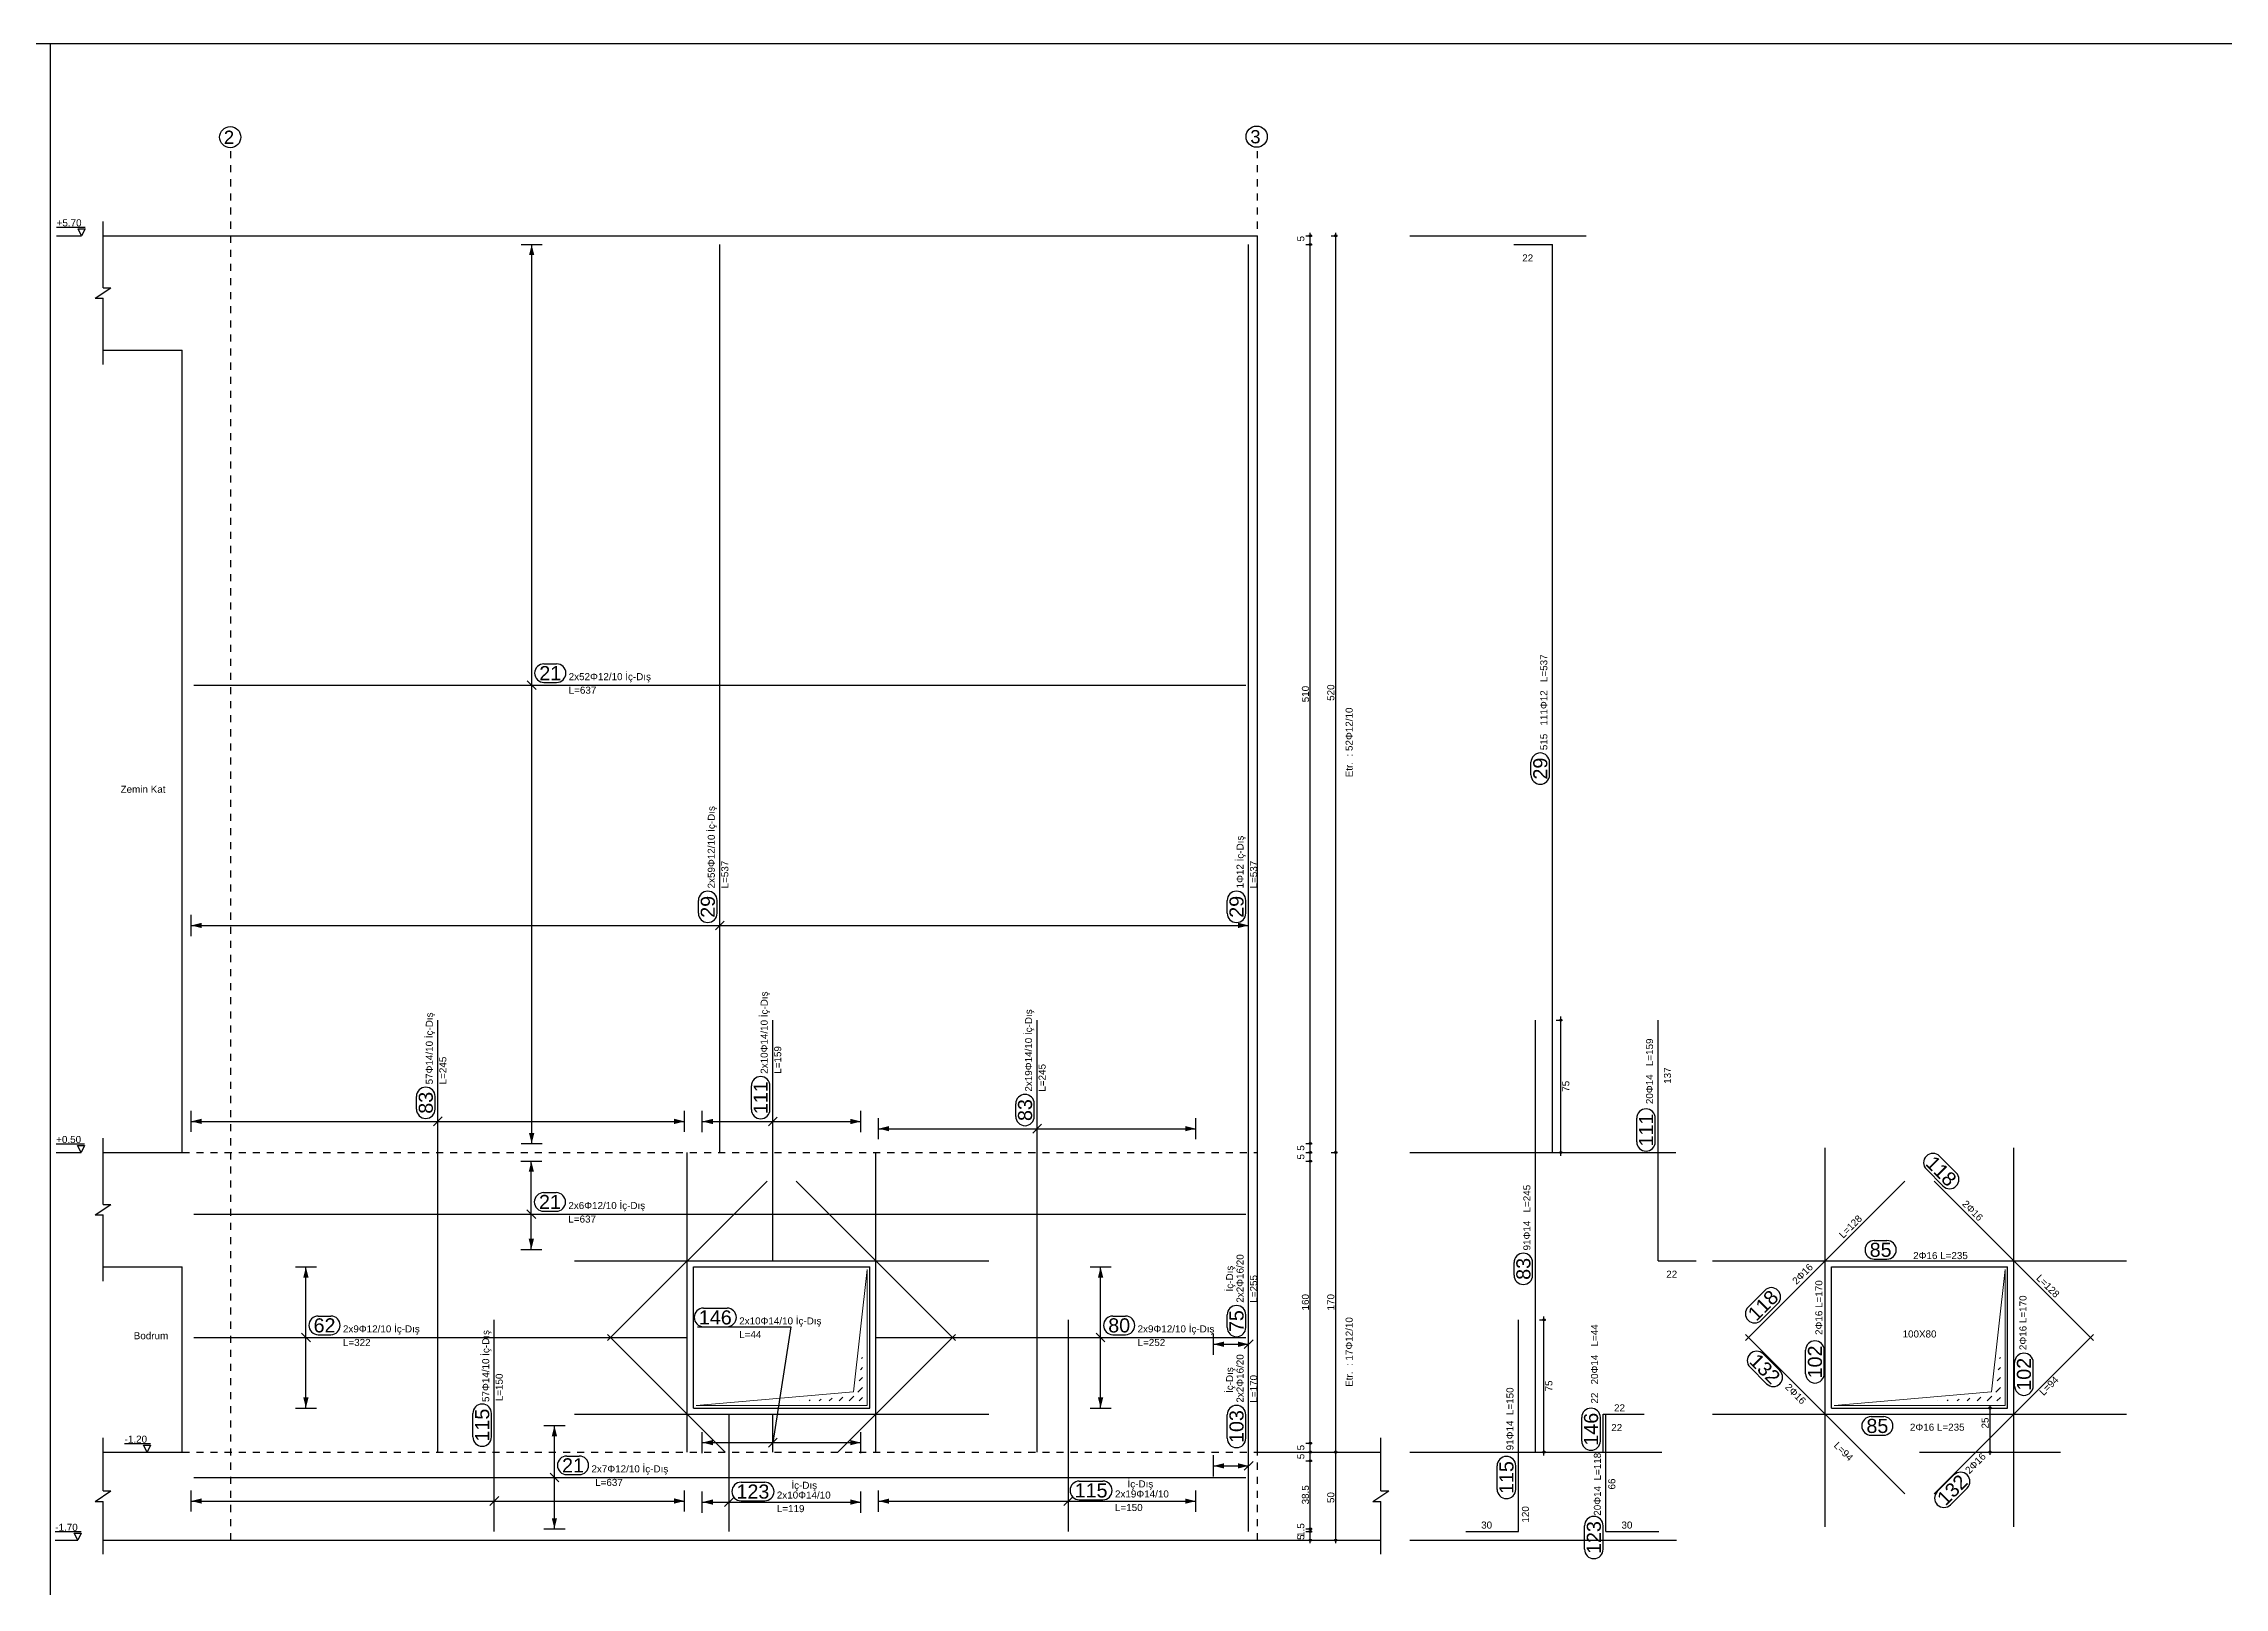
# Model space of a CAD drawing. Header units: metres. Extents: x 419734 to 420376, y 4564732 to 4565123.
# Drawn here: x 420287.98 to 420318.91, y 4564884.05 to 4564905.94 of the extents above; entities that cross this region are included whole.
import ezdxf

# ---------------------------------------------------------------- set-up
doc = ezdxf.new("R2010")
doc.units = ezdxf.units.M
doc.linetypes.add('NASCOSTA', pattern=[0.375, 0.25, -0.125])
doc.linetypes.add('TRATTO-PUNTO', pattern=[1, 0.5, -0.25, 0, -0.25])
for name, color, linetype in [('Standart', 7, 'Continuous'), ('SW_ASSI', 7, 'TRATTO-PUNTO'), ('SW_DIM', 33, 'Continuous'), ('SW_SEZIONI-ARMATURA', 3, 'Continuous'), ('SW_SEZIONI_CARPENTERIA', 4, 'Continuous'), ('SW_TRATT', 7, 'NASCOSTA'), ('SW_TXT_TESTI', 1, 'Continuous')]:
    doc.layers.add(name, color=color, linetype=linetype)
doc.styles.add('arial_1_18', font='arial.ttf', dxfattribs={"height": 0.2})

msp = doc.modelspace()

# ---------------------------------------------------------------- hatches: boundary and pattern name
at = {"layer": 'SW_DIM'}
for points in [[(420294.93567, 4564902.9392), (420294.86067, 4564902.9392), (420294.89817, 4564903.0892)], [(420290.21794, 4564893.39545), (420290.06794, 4564893.43295), (420290.21794, 4564893.47045)], [(420305.06794, 4564893.43295), (420304.91794, 4564893.39545), (420304.91794, 4564893.47045)], [(420290.21794, 4564890.61646), (420290.06794, 4564890.65396), (420290.21794, 4564890.69146)], [(420297.06794, 4564890.65396), (420296.91794, 4564890.61646), (420296.91794, 4564890.69146)], [(420297.46794, 4564890.61485), (420297.31794, 4564890.65235), (420297.46794, 4564890.68985)], [(420299.56794, 4564890.65235), (420299.41794, 4564890.61485), (420299.41794, 4564890.68985)], [(420294.89817, 4564890.3392), (420294.86067, 4564890.4892), (420294.93567, 4564890.4892)], [(420299.96794, 4564890.51319), (420299.81794, 4564890.55069), (420299.96794, 4564890.58819)], [(420304.31794, 4564890.55069), (420304.16794, 4564890.51319), (420304.16794, 4564890.58819)], [(420294.93079, 4564889.9392), (420294.85579, 4564889.9392), (420294.89329, 4564890.0892)], [(420294.89329, 4564888.8392), (420294.85579, 4564888.9892), (420294.93079, 4564888.9892)], [(420291.73376, 4564888.4392), (420291.65876, 4564888.4392), (420291.69626, 4564888.5892)], [(420303.00532, 4564888.4392), (420302.93032, 4564888.4392), (420302.96782, 4564888.5892)], [(420304.71794, 4564887.45626), (420304.56794, 4564887.49376), (420304.71794, 4564887.53126)], [(420305.06794, 4564887.49376), (420304.91794, 4564887.45626), (420304.91794, 4564887.53126)], [(420291.69626, 4564886.5892), (420291.65876, 4564886.7392), (420291.73376, 4564886.7392)], [(420302.96782, 4564886.5892), (420302.93032, 4564886.7392), (420303.00532, 4564886.7392)], [(420295.25842, 4564886.1892), (420295.18342, 4564886.1892), (420295.22092, 4564886.3392)], [(420297.46794, 4564886.06108), (420297.31794, 4564886.09858), (420297.46794, 4564886.13608)], [(420299.56794, 4564886.09858), (420299.41794, 4564886.06108), (420299.41794, 4564886.13608)], [(420304.71794, 4564885.73109), (420304.56794, 4564885.76859), (420304.71794, 4564885.80609)], [(420305.06794, 4564885.76859), (420304.91794, 4564885.73109), (420304.91794, 4564885.80609)], [(420290.21794, 4564885.23256), (420290.06794, 4564885.27006), (420290.21794, 4564885.30756)], [(420295.22092, 4564884.8767), (420295.18342, 4564885.0267), (420295.25842, 4564885.0267)], [(420297.06794, 4564885.27006), (420296.91794, 4564885.23256), (420296.91794, 4564885.30756)], [(420297.46794, 4564885.21733), (420297.31794, 4564885.25483), (420297.46794, 4564885.29233)], [(420299.56794, 4564885.25483), (420299.41794, 4564885.21733), (420299.41794, 4564885.29233)], [(420299.96794, 4564885.23056), (420299.81794, 4564885.26806), (420299.96794, 4564885.30556)], [(420304.31794, 4564885.26806), (420304.16794, 4564885.23056), (420304.16794, 4564885.30556)]]:
    msp.add_hatch(color=256, dxfattribs=at).paths.add_polyline_path(points)

# ---------------------------------------------------------------- linework, layer by layer
for centre in [(420290.62241, 4564904.6117), (420305.18143, 4564904.61924)]:
    msp.add_circle(centre, 0.15)
at = {"layer": 'Standart', "color": 2}
for p, q in [((419946.10266, 4564905.93855), (420327.35266, 4564905.93855)), ((420288.06739, 4564905.93855), (420288.06739, 4564863.89188))]:
    msp.add_line(p, q, dxfattribs=at)
at = {"layer": 'Standart', "color": 2, "linetype": 'Continuous', "lineweight": 5}
for points in [[(420294.83567, 4564896.9017), (420294.96067, 4564896.7767)], [(420297.50544, 4564893.37045), (420297.63044, 4564893.49545)], [(420293.50544, 4564890.59146), (420293.63044, 4564890.71646)], [(420298.25544, 4564890.58985), (420298.38044, 4564890.71485)], [(420302.00544, 4564890.48819), (420302.13044, 4564890.61319)], [(420294.83079, 4564889.4017), (420294.95579, 4564889.2767)], [(420299.46294, 4564886.8192), (420299.65544, 4564888.5517)], [(420299.65544, 4564886.6267), (420299.65544, 4564888.5517)], [(420315.60414, 4564886.8192), (420315.79664, 4564888.5517)], [(420315.79664, 4564886.6267), (420315.79664, 4564888.5517)], [(420291.63376, 4564887.6517), (420291.75876, 4564887.5267)], [(420302.90532, 4564887.6517), (420303.03032, 4564887.5267)], [(420305.00544, 4564887.43126), (420305.13044, 4564887.55626)], [(420299.57833, 4564887.29165), (420299.59294, 4564887.30627)], [(420315.71952, 4564887.29165), (420315.73413, 4564887.30627)], [(420299.52526, 4564886.8142), (420299.59294, 4564886.88187)], [(420299.54295, 4564886.97335), (420299.59294, 4564887.02334)], [(420299.56063, 4564887.1325), (420299.59294, 4564887.16481)], [(420315.66646, 4564886.8142), (420315.73413, 4564886.88187)], [(420315.68416, 4564886.97335), (420315.73413, 4564887.02334)], [(420315.70184, 4564887.1325), (420315.73413, 4564887.16481)], [(420297.23044, 4564886.6267), (420299.46294, 4564886.8192)], [(420297.23044, 4564886.6267), (420299.65544, 4564886.6267)], [(420298.69294, 4564886.6892), (420298.69389, 4564886.69015)], [(420298.8344, 4564886.6892), (420298.84871, 4564886.70351)], [(420298.97587, 4564886.6892), (420299.00353, 4564886.71686)], [(420299.11734, 4564886.6892), (420299.15835, 4564886.73021)], [(420299.25881, 4564886.6892), (420299.31315, 4564886.74355)], [(420299.40028, 4564886.6892), (420299.46797, 4564886.7569)], [(420299.54172, 4564886.6892), (420299.59294, 4564886.7404)], [(420313.37164, 4564886.6267), (420315.60414, 4564886.8192)], [(420313.37164, 4564886.6267), (420315.79664, 4564886.6267)], [(420314.83413, 4564886.6892), (420314.8351, 4564886.69015)], [(420314.9756, 4564886.6892), (420314.9899, 4564886.70351)], [(420315.11706, 4564886.6892), (420315.14472, 4564886.71686)], [(420315.25853, 4564886.6892), (420315.29954, 4564886.73021)], [(420315.4, 4564886.6892), (420315.45436, 4564886.74355)], [(420315.54147, 4564886.6892), (420315.60916, 4564886.7569)], [(420315.68294, 4564886.6892), (420315.73413, 4564886.7404)], [(420298.25544, 4564886.03608), (420298.38044, 4564886.16108)], [(420295.15842, 4564885.6667), (420295.28342, 4564885.5417)], [(420305.00544, 4564885.70609), (420305.13044, 4564885.83109)], [(420294.30544, 4564885.20756), (420294.43044, 4564885.33256)], [(420297.63555, 4564885.19233), (420297.76055, 4564885.31733)], [(420302.44876, 4564885.20556), (420302.57376, 4564885.33056)]]:
    msp.add_lwpolyline(points, dxfattribs=at)
at = {"layer": 'SW_ASSI', "ltscale": 0.2}
for points in [[(420290.63044, 4564884.7142), (420290.63044, 4564904.4642)], [(420305.19294, 4564884.7142), (420305.19294, 4564904.4642)]]:
    msp.add_lwpolyline(points, dxfattribs=at)
at = {"layer": 'SW_DIM'}
for points in [[(420288.56377, 4564903.33087), (420288.16026, 4564903.33087)], [(420288.51377, 4564903.2142), (420288.46377, 4564903.3142)], [(420288.46377, 4564903.3142), (420288.56377, 4564903.3142)], [(420288.56377, 4564903.3142), (420288.51377, 4564903.2142)], [(420288.81793, 4564902.4767), (420288.81793, 4564903.41421)], [(420288.16026, 4564903.2142), (420288.51377, 4564903.2142)], [(420294.74817, 4564903.0892), (420295.04817, 4564903.0892)], [(420294.89817, 4564890.3392), (420294.89817, 4564903.0892)], [(420288.70543, 4564902.3267), (420288.93043, 4564902.4767)], [(420288.81793, 4564902.4767), (420288.93043, 4564902.4767)], [(420288.70543, 4564902.3267), (420288.81793, 4564902.3267)], [(420288.81793, 4564901.3892), (420288.81793, 4564902.3267)], [(420290.06794, 4564893.28295), (420290.06794, 4564893.58295)], [(420290.06794, 4564893.43295), (420305.06794, 4564893.43295)], [(420305.06794, 4564893.28295), (420305.06794, 4564893.58295)], [(420309.49654, 4564890.1642), (420309.49654, 4564892.1392)], [(420309.43154, 4564892.0892), (420309.52154, 4564892.0892)], [(420290.06794, 4564890.50396), (420290.06794, 4564890.80396)], [(420290.06794, 4564890.65396), (420297.06794, 4564890.65396)], [(420297.06794, 4564890.50396), (420297.06794, 4564890.80396)], [(420297.31794, 4564890.50235), (420297.31794, 4564890.80235)], [(420297.31794, 4564890.65235), (420299.56794, 4564890.65235)], [(420299.56794, 4564890.50235), (420299.56794, 4564890.80235)], [(420299.81794, 4564890.40069), (420299.81794, 4564890.70069)], [(420304.31794, 4564890.40069), (420304.31794, 4564890.70069)], [(420288.55709, 4564890.33087), (420288.15358, 4564890.33087)], [(420288.50709, 4564890.2142), (420288.45709, 4564890.3142)], [(420288.45709, 4564890.3142), (420288.55709, 4564890.3142)], [(420288.55709, 4564890.3142), (420288.50709, 4564890.2142)], [(420288.81793, 4564889.4767), (420288.81793, 4564890.41421)], [(420294.74817, 4564890.3392), (420295.04817, 4564890.3392)], [(420299.81794, 4564890.55069), (420304.31794, 4564890.55069)], [(420288.15358, 4564890.2142), (420288.50709, 4564890.2142)], [(420294.74329, 4564890.0892), (420295.04329, 4564890.0892)], [(420294.89329, 4564888.8392), (420294.89329, 4564890.0892)], [(420309.43154, 4564890.2142), (420309.52154, 4564890.2142)], [(420288.70543, 4564889.3267), (420288.93043, 4564889.4767)], [(420288.81793, 4564889.4767), (420288.93043, 4564889.4767)], [(420288.70543, 4564889.3267), (420288.81793, 4564889.3267)], [(420288.81793, 4564888.3892), (420288.81793, 4564889.3267)], [(420294.74329, 4564888.8392), (420295.04329, 4564888.8392)], [(420291.54626, 4564888.5892), (420291.84626, 4564888.5892)], [(420291.69626, 4564886.5892), (420291.69626, 4564888.5892)], [(420302.81782, 4564888.5892), (420303.11782, 4564888.5892)], [(420302.96782, 4564886.5892), (420302.96782, 4564888.5892)], [(420309.19154, 4564887.8392), (420309.28154, 4564887.8392)], [(420309.25654, 4564885.9142), (420309.25654, 4564887.8892)], [(420304.56794, 4564887.34376), (420304.56794, 4564887.64376)], [(420305.06794, 4564887.34376), (420305.06794, 4564887.64376)], [(420304.56794, 4564887.49376), (420305.06794, 4564887.49376)], [(420291.54626, 4564886.5892), (420291.84626, 4564886.5892)], [(420302.81782, 4564886.5892), (420303.11782, 4564886.5892)], [(420315.55914, 4564886.5892), (420315.64914, 4564886.5892)], [(420295.07092, 4564886.3392), (420295.37092, 4564886.3392)], [(420295.22092, 4564884.8767), (420295.22092, 4564886.3392)], [(420288.81793, 4564885.4142), (420288.81793, 4564886.1642)], [(420289.49293, 4564886.08087), (420289.12453, 4564886.08087)], [(420289.12453, 4564885.9642), (420289.44293, 4564885.9642)], [(420289.44293, 4564885.9642), (420289.39293, 4564886.0642)], [(420289.39293, 4564886.0642), (420289.49293, 4564886.0642)], [(420289.49293, 4564886.0642), (420289.44293, 4564885.9642)], [(420297.31794, 4564885.94858), (420297.31794, 4564886.24858)], [(420297.31794, 4564886.09858), (420299.56794, 4564886.09858)], [(420299.56794, 4564885.94858), (420299.56794, 4564886.24858)], [(420306.23794, 4564885.9642), (420306.32794, 4564885.9642)], [(420306.94294, 4564885.4142), (420306.94294, 4564886.1642)], [(420309.19154, 4564885.9642), (420309.28154, 4564885.9642)], [(420315.55914, 4564885.9642), (420315.64914, 4564885.9642)], [(420304.56794, 4564885.61859), (420304.56794, 4564885.91859)], [(420304.56794, 4564885.76859), (420305.06794, 4564885.76859)], [(420305.06794, 4564885.61859), (420305.06794, 4564885.91859)], [(420288.70543, 4564885.2642), (420288.93043, 4564885.4142)], [(420288.81793, 4564885.4142), (420288.93043, 4564885.4142)], [(420290.06794, 4564885.12006), (420290.06794, 4564885.42006)], [(420297.06794, 4564885.12006), (420297.06794, 4564885.42006)], [(420297.31794, 4564885.10483), (420297.31794, 4564885.40483)], [(420299.56794, 4564885.10483), (420299.56794, 4564885.40483)], [(420299.81794, 4564885.11806), (420299.81794, 4564885.41806)], [(420304.31794, 4564885.11806), (420304.31794, 4564885.41806)], [(420306.83044, 4564885.2642), (420307.05544, 4564885.4142)], [(420306.94294, 4564885.4142), (420307.05544, 4564885.4142)], [(420288.70543, 4564885.2642), (420288.81793, 4564885.2642)], [(420288.81793, 4564884.5142), (420288.81793, 4564885.2642)], [(420290.06794, 4564885.27006), (420297.06794, 4564885.27006)], [(420297.31794, 4564885.25483), (420299.56794, 4564885.25483)], [(420299.81794, 4564885.26806), (420304.31794, 4564885.26806)], [(420306.83044, 4564885.2642), (420306.94294, 4564885.2642)], [(420306.94294, 4564884.5142), (420306.94294, 4564885.2642)], [(420288.50886, 4564884.83087), (420288.14045, 4564884.83087)], [(420288.14045, 4564884.7142), (420288.45886, 4564884.7142)], [(420288.45886, 4564884.7142), (420288.40886, 4564884.8142)], [(420288.40886, 4564884.8142), (420288.50886, 4564884.8142)], [(420288.50886, 4564884.8142), (420288.45886, 4564884.7142)], [(420295.07092, 4564884.8767), (420295.37092, 4564884.8767)], [(420306.23794, 4564884.7142), (420306.32794, 4564884.7142)]]:
    msp.add_lwpolyline(points, dxfattribs=at)
at = {"layer": 'SW_DIM', "ltscale": 0.5}
for points in [[(420305.87794, 4564903.21421), (420305.96794, 4564903.21421)], [(420305.87794, 4564903.08921), (420305.96794, 4564903.08921)], [(420305.94294, 4564884.6742), (420305.94294, 4564903.25421)], [(420306.23794, 4564903.21421), (420306.32794, 4564903.21421)], [(420306.30294, 4564884.6742), (420306.30294, 4564903.25421)], [(420305.87794, 4564890.3392), (420305.96794, 4564890.3392)], [(420305.87794, 4564890.2142), (420305.96794, 4564890.21421)], [(420305.87794, 4564890.08921), (420305.96794, 4564890.08921)], [(420306.23794, 4564890.21421), (420306.32794, 4564890.21421)], [(420315.58414, 4564885.9242), (420315.58414, 4564886.6292)], [(420305.87794, 4564886.0892), (420305.96794, 4564886.0892)], [(420305.87794, 4564885.9642), (420305.96794, 4564885.9642)], [(420305.87794, 4564885.8392), (420305.96794, 4564885.8392)], [(420305.87794, 4564884.8767), (420305.96794, 4564884.8767)], [(420305.87794, 4564884.8392), (420305.96794, 4564884.8392)], [(420305.87794, 4564884.7142), (420305.96794, 4564884.7142)]]:
    msp.add_lwpolyline(points, dxfattribs=at)
for centre in [(420305.94294, 4564903.21421), (420305.94294, 4564903.08921), (420306.30294, 4564903.21421), (420305.94294, 4564890.3392), (420305.94294, 4564890.21421), (420305.94294, 4564890.2142), (420305.94294, 4564890.08921), (420306.30294, 4564890.21421), (420306.30294, 4564890.2142), (420305.94294, 4564886.0892), (420305.94294, 4564885.9642), (420305.94294, 4564885.9642), (420305.94294, 4564885.8392), (420305.94294, 4564884.8767), (420305.94294, 4564884.8392), (420305.94294, 4564884.7142)]:
    msp.add_circle(centre, 0.015, dxfattribs=at)
at = {"layer": 'SW_DIM'}
for centre in [(420309.49654, 4564892.0892), (420309.49654, 4564890.2142), (420309.25654, 4564887.8392), (420315.58414, 4564886.5892), (420306.30294, 4564885.9642), (420306.30294, 4564885.9642), (420309.25654, 4564885.9642), (420315.58414, 4564885.9642), (420306.30294, 4564884.7142)]:
    msp.add_circle(centre, 0.015, dxfattribs=at)
at = {"layer": 'SW_SEZIONI-ARMATURA'}
for points in [[(420297.56794, 4564890.2142), (420297.56794, 4564903.0892)], [(420305.06794, 4564884.8392), (420305.06794, 4564903.0892)], [(420308.83154, 4564903.0892), (420309.37654, 4564903.0892)], [(420309.37654, 4564890.2142), (420309.37654, 4564903.0892)], [(420295.07251, 4564897.1432), (420295.25127, 4564897.1432)], [(420290.10544, 4564896.8392), (420305.03044, 4564896.8392)], [(420295.07251, 4564896.8792), (420295.25127, 4564896.8792)], [(420309.07254, 4564895.5677), (420309.07254, 4564895.74646)], [(420309.33654, 4564895.5677), (420309.33654, 4564895.74646)], [(420297.26394, 4564893.6073), (420297.26394, 4564893.78606)], [(420297.52794, 4564893.6073), (420297.52794, 4564893.78606)], [(420304.76394, 4564893.6073), (420304.76394, 4564893.78606)], [(420305.02794, 4564893.6073), (420305.02794, 4564893.78606)], [(420293.56794, 4564885.9642), (420293.56794, 4564892.0892)], [(420298.31794, 4564888.6767), (420298.31794, 4564892.0892)], [(420302.06794, 4564885.9642), (420302.06794, 4564892.0892)], [(420309.13654, 4564885.9642), (420309.13654, 4564892.0892)], [(420310.87654, 4564888.6767), (420310.87654, 4564892.0892)], [(420293.26394, 4564890.82831), (420293.26394, 4564891.00707)], [(420293.52794, 4564890.82831), (420293.52794, 4564891.00707)], [(420298.01394, 4564890.82315), (420298.01394, 4564891.15729)], [(420298.27794, 4564890.82315), (420298.27794, 4564891.15729)], [(420301.76394, 4564890.72503), (420301.76394, 4564890.9038)], [(420302.02794, 4564890.72503), (420302.02794, 4564890.9038)], [(420310.57254, 4564890.36455), (420310.57254, 4564890.6987)], [(420310.83654, 4564890.36455), (420310.83654, 4564890.6987)], [(420297.10544, 4564885.9642), (420297.10544, 4564890.21421)], [(420299.78044, 4564885.9642), (420299.78044, 4564890.21421)], [(420313.24664, 4564884.9017), (420313.24664, 4564890.2767)], [(420314.91697, 4564889.73794), (420314.68069, 4564889.97422)], [(420315.10364, 4564889.92462), (420314.86737, 4564890.16089)], [(420315.92164, 4564884.9017), (420315.92164, 4564890.2767)], [(420295.97407, 4564887.54533), (420298.23681, 4564889.80807)], [(420298.64907, 4564889.80807), (420300.91181, 4564887.54533)], [(420312.11526, 4564887.54533), (420314.37801, 4564889.80807)], [(420314.79026, 4564889.80807), (420317.05301, 4564887.54533)], [(420295.06763, 4564889.6432), (420295.2464, 4564889.6432)], [(420295.06763, 4564889.3792), (420295.2464, 4564889.3792)], [(420290.10544, 4564889.3392), (420305.03044, 4564889.3392)], [(420313.94299, 4564888.9649), (420314.12176, 4564888.9649)], [(420295.50544, 4564888.6767), (420301.38044, 4564888.6767)], [(420308.83254, 4564888.47301), (420308.83254, 4564888.65178)], [(420309.09654, 4564888.47301), (420309.09654, 4564888.65178)], [(420310.87654, 4564888.6767), (420311.41654, 4564888.6767)], [(420311.64664, 4564888.6767), (420317.52164, 4564888.6767)], [(420313.94299, 4564888.7009), (420314.12176, 4564888.7009)], [(420312.15268, 4564888.02092), (420312.38896, 4564888.2572)], [(420291.87061, 4564887.8932), (420292.04937, 4564887.8932)], [(420294.36794, 4564884.8392), (420294.36794, 4564887.8392)], [(420297.33578, 4564888.00615), (420297.66992, 4564888.00615)], [(420302.51126, 4564884.8392), (420302.51126, 4564887.8392)], [(420303.14217, 4564887.8932), (420303.32093, 4564887.8932)], [(420304.76394, 4564887.7323), (420304.76394, 4564887.91106)], [(420305.02794, 4564887.7323), (420305.02794, 4564887.91106)], [(420308.89654, 4564884.8392), (420308.89654, 4564887.8392)], [(420312.33936, 4564887.83424), (420312.57564, 4564888.07052)], [(420290.10544, 4564887.5892), (420297.10544, 4564887.5892)], [(420291.87061, 4564887.6292), (420292.04937, 4564887.6292)], [(420297.64294, 4564885.9642), (420295.97407, 4564887.63307)], [(420297.25145, 4564887.74215), (420298.57566, 4564887.74215), (420298.31794, 4564886.09858)], [(420299.24294, 4564885.9642), (420300.91181, 4564887.63307)], [(420299.78044, 4564887.5892), (420305.03044, 4564887.5892)], [(420303.14217, 4564887.6292), (420303.32093, 4564887.6292)], [(420312.11526, 4564887.63307), (420314.37801, 4564885.37033)], [(420314.79026, 4564885.37033), (420317.05301, 4564887.63307)], [(420312.60244, 4564887.11935), (420312.36616, 4564887.35563)], [(420312.96846, 4564887.07536), (420312.96846, 4564887.40951)], [(420313.23246, 4564887.07536), (420313.23246, 4564887.40951)], [(420315.93283, 4564886.90036), (420315.93283, 4564887.2345)], [(420316.19683, 4564886.90036), (420316.19683, 4564887.2345)], [(420312.41576, 4564886.93267), (420312.17949, 4564887.16895)], [(420294.06394, 4564886.17948), (420294.06394, 4564886.51362)], [(420294.32794, 4564886.17948), (420294.32794, 4564886.51362)], [(420295.50544, 4564886.5017), (420301.38044, 4564886.5017)], [(420297.69805, 4564884.8392), (420297.69805, 4564886.5017)], [(420298.31794, 4564885.9642), (420298.31794, 4564886.5017)], [(420304.76394, 4564886.15922), (420304.76394, 4564886.49337)], [(420305.02794, 4564886.15922), (420305.02794, 4564886.49337)], [(420309.79254, 4564886.12103), (420309.79254, 4564886.45518)], [(420310.05654, 4564886.12103), (420310.05654, 4564886.45518)], [(420310.09654, 4564885.9642), (420310.09654, 4564886.5017)], [(420310.09654, 4564886.5017), (420310.67654, 4564886.5017)], [(420310.13654, 4564884.8392), (420310.13654, 4564886.5017)], [(420311.64664, 4564886.5017), (420317.52164, 4564886.5017)], [(420313.89692, 4564886.46705), (420314.07568, 4564886.46705)], [(420313.89692, 4564886.20305), (420314.07568, 4564886.20305)], [(420295.39526, 4564885.9082), (420295.57402, 4564885.9082)], [(420295.39526, 4564885.6442), (420295.57402, 4564885.6442)], [(420308.59254, 4564885.43578), (420308.59254, 4564885.76993)], [(420308.85654, 4564885.43578), (420308.85654, 4564885.76993)], [(420290.10544, 4564885.6042), (420305.03044, 4564885.6042)], [(420297.86935, 4564885.53651), (420298.2035, 4564885.53651)], [(420302.6661, 4564885.55239), (420303.00025, 4564885.55239)], [(420314.83659, 4564885.40382), (420315.07287, 4564885.6401)], [(420315.02327, 4564885.21715), (420315.25955, 4564885.45342)], [(420297.86935, 4564885.27251), (420298.2035, 4564885.27251)], [(420302.6661, 4564885.28839), (420303.00025, 4564885.28839)], [(420308.14654, 4564884.8392), (420308.89654, 4564884.8392)], [(420309.83254, 4564884.58504), (420309.83254, 4564884.91918)], [(420310.09654, 4564884.58504), (420310.09654, 4564884.91918)], [(420310.13654, 4564884.8392), (420310.88654, 4564884.8392)]]:
    msp.add_lwpolyline(points, dxfattribs=at)
for centre, start, end in [((420295.07251, 4564897.0112), 90, 270), ((420295.25127, 4564897.0112), 270, 90), ((420309.20454, 4564895.74646), 0, 180), ((420309.20454, 4564895.5677), 180, 0), ((420297.39594, 4564893.78606), 0, 180), ((420304.89594, 4564893.78606), 0, 180), ((420297.39594, 4564893.6073), 180, 0), ((420304.89594, 4564893.6073), 180, 0), ((420298.14594, 4564891.15729), 0, 180), ((420293.39594, 4564891.00707), 0, 180), ((420301.89594, 4564890.9038), 0, 180), ((420293.39594, 4564890.82831), 180, 0), ((420298.14594, 4564890.82315), 180, 0), ((420301.89594, 4564890.72503), 180, 0), ((420310.70454, 4564890.6987), 0, 180), ((420310.70454, 4564890.36455), 180, 0), ((420314.77403, 4564890.06756), 45, 225), ((420315.0103, 4564889.83128), 225, 45), ((420295.06763, 4564889.5112), 90, 270), ((420295.2464, 4564889.5112), 270, 90), ((420308.96454, 4564888.65178), 0, 180), ((420313.94299, 4564888.8329), 90, 270), ((420314.12176, 4564888.8329), 270, 90), ((420308.96454, 4564888.47301), 180, 0), ((420312.4823, 4564888.16386), 315, 135), ((420291.87061, 4564887.7612), 90, 270), ((420292.04937, 4564887.7612), 270, 90), ((420297.33578, 4564887.87415), 90, 270), ((420297.66992, 4564887.87415), 270, 90), ((420303.14217, 4564887.7612), 90, 270), ((420303.32093, 4564887.7612), 270, 90), ((420304.89594, 4564887.91106), 0, 180), ((420312.24602, 4564887.92758), 135, 315), ((420304.89594, 4564887.7323), 180, 0), ((420313.10046, 4564887.40951), 0, 180), ((420312.27282, 4564887.26229), 45, 225), ((420316.06483, 4564887.2345), 0, 180), ((420312.5091, 4564887.02601), 225, 45), ((420313.10046, 4564887.07536), 180, 0), ((420316.06483, 4564886.90036), 180, 0), ((420294.19594, 4564886.51362), 0, 180), ((420304.89594, 4564886.49337), 0, 180), ((420309.92454, 4564886.45518), 0, 180), ((420313.89692, 4564886.33505), 90, 270), ((420314.07568, 4564886.33505), 270, 90), ((420294.19594, 4564886.17948), 180, 0), ((420304.89594, 4564886.15922), 180, 0), ((420309.92454, 4564886.12103), 180, 0), ((420295.39526, 4564885.7762), 90, 270), ((420295.57402, 4564885.7762), 270, 90), ((420308.72454, 4564885.76993), 0, 180), ((420315.16621, 4564885.54676), 315, 135), ((420297.86935, 4564885.40451), 90, 270), ((420298.2035, 4564885.40451), 270, 90), ((420302.6661, 4564885.42039), 90, 270), ((420303.00025, 4564885.42039), 270, 90), ((420308.72454, 4564885.43578), 180, 0), ((420314.92993, 4564885.31048), 135, 315), ((420309.96454, 4564884.91918), 0, 180), ((420309.96454, 4564884.58504), 180, 0)]:
    msp.add_arc(centre, 0.132, start, end, dxfattribs=at)
at = {"layer": 'SW_SEZIONI_CARPENTERIA'}
for points in [[(420288.81793, 4564903.21421), (420305.19294, 4564903.21421)], [(420305.19294, 4564885.96421), (420305.19294, 4564903.21421)], [(420307.35654, 4564903.2142), (420309.85654, 4564903.2142)], [(420288.81793, 4564901.5892), (420289.94293, 4564901.5892)], [(420289.94293, 4564890.21421), (420289.94293, 4564901.5892)], [(420288.81793, 4564890.21421), (420289.94293, 4564890.21421)], [(420307.35654, 4564890.2142), (420311.12654, 4564890.2142)], [(420288.81793, 4564888.5892), (420289.94293, 4564888.5892)], [(420289.94293, 4564885.96421), (420289.94293, 4564888.5892)], [(420297.19294, 4564888.5892), (420299.69294, 4564888.5892)], [(420297.19294, 4564886.5892), (420297.19294, 4564888.5892)], [(420299.69294, 4564886.5892), (420299.69294, 4564888.5892)], [(420313.33414, 4564886.5892), (420313.33414, 4564888.5892)], [(420313.33414, 4564888.5892), (420315.83414, 4564888.5892)], [(420315.83414, 4564886.5892), (420315.83414, 4564888.5892)], [(420297.19294, 4564886.5892), (420299.69294, 4564886.5892)], [(420313.33414, 4564886.5892), (420315.83414, 4564886.5892)], [(420288.81793, 4564885.96421), (420289.94293, 4564885.96421)], [(420305.19294, 4564885.96421), (420306.94294, 4564885.96421)], [(420307.35654, 4564885.9642), (420310.92654, 4564885.9642)], [(420314.58414, 4564885.9642), (420316.58414, 4564885.9642)], [(420288.81793, 4564884.7142), (420306.94294, 4564884.7142)], [(420307.35654, 4564884.7142), (420311.13654, 4564884.7142)]]:
    msp.add_lwpolyline(points, dxfattribs=at)
at = {"layer": 'SW_TRATT', "ltscale": 0.2}
for points in [[(420289.94293, 4564890.2142), (420305.19294, 4564890.2142)], [(420289.94293, 4564885.9642), (420305.19294, 4564885.9642)]]:
    msp.add_lwpolyline(points, dxfattribs=at)

# ---------------------------------------------------------------- texts
at = {"layer": 'Standart', "color": 3, "linetype": 'Continuous', "lineweight": 5, "style": 'arial_1_18'}
for s, p in [('21', (420295.00651, 4564896.9112)), ('21', (420295.00163, 4564889.4112)), ('85', (420313.87699, 4564888.7329)), ('62', (420291.80461, 4564887.6612)), ('146', (420297.26978, 4564887.77415)), ('80', (420303.07617, 4564887.6612)), ('85', (420313.83092, 4564886.23505)), ('21', (420295.32926, 4564885.6762)), ('123', (420297.80335, 4564885.30451)), ('115', (420302.6001, 4564885.32039))]:
    msp.add_text(s, height=0.2, dxfattribs=at).set_placement(p)
for s, rotation, p in [('29', 90, (420309.30454, 4564895.5017)), ('29', 90, (420297.49594, 4564893.5413)), ('29', 90, (420304.99594, 4564893.5413)), ('111', 90, (420298.24594, 4564890.75715)), ('83', 90, (420293.49594, 4564890.76231)), ('83', 90, (420301.99594, 4564890.65903)), ('111', 90, (420310.80454, 4564890.29855)), ('118', 315, (420314.65665, 4564890.04351)), ('83', 90, (420309.06454, 4564888.40701)), ('118', 45, (420312.27006, 4564887.8102)), ('75', 90, (420304.99594, 4564887.6663)), ('132', 315, (420312.15544, 4564887.23825)), ('102', 90, (420313.20046, 4564887.00936)), ('102', 90, (420316.16483, 4564886.83436)), ('115', 90, (420294.29594, 4564886.11348)), ('103', 90, (420304.99594, 4564886.09322)), ('146', 90, (420310.02454, 4564886.05503)), ('115', 90, (420308.82454, 4564885.36978)), ('132', 45, (420314.95397, 4564885.19311)), ('123', 90, (420310.06454, 4564884.51904))]:
    msp.add_text(s, height=0.2, rotation=rotation, dxfattribs=at).set_placement(p)
at = {"layer": 'Standart', "color": 1, "linetype": 'Continuous', "lineweight": -3, "style": 'arial_1_18'}
for s, p in [('Zemin Kat ', (420289.06743, 4564895.3142)), ('Bodrum', (420289.25386, 4564887.5642))]:
    msp.add_text(s, height=0.1, dxfattribs=at).set_placement(p)
at = {"layer": 'SW_DIM', "ltscale": 0.5, "style": 'arial_1_18'}
for s, p in [('5', (420305.85794, 4564903.13286)), ('510', (420305.92294, 4564896.59767)), ('520', (420306.28294, 4564896.61767)), ('5', (420305.85794, 4564890.23786)), ('5', (420305.85794, 4564890.11286)), ('160', (420305.92294, 4564887.97267)), ('170', (420306.28294, 4564887.97267)), ('75', (420309.37654, 4564886.82401)), ('25', (420315.56414, 4564886.2992)), ('5', (420305.85794, 4564885.98786)), ('5', (420305.85794, 4564885.86286)), ('38.5', (420305.92294, 4564885.22199)), ('50', (420306.28294, 4564885.24151)), ('1.5', (420305.85794, 4564884.76084)), ('5', (420305.85794, 4564884.71786))]:
    msp.add_text(s, height=0.1, rotation=90, dxfattribs=at).set_placement(p)
at = {"layer": 'SW_TXT_TESTI', "style": 'arial_1_18'}
for s, p in [('2', (420290.53212, 4564904.51694)), ('3', (420305.09114, 4564904.52448))]:
    msp.add_text(s, height=0.1875, dxfattribs=at).set_placement(p)
at = {"layer": 'SW_TXT_TESTI', "linetype": 'Continuous', "lineweight": -3, "style": 'arial_1_18'}
for s, p in [('+5.70', (420288.16026, 4564903.34754)), ('+0.50', (420288.15358, 4564890.34754)), ('2Φ16 L=235', (420314.49365, 4564888.7009)), ('100X80', (420314.34334, 4564887.5892)), ('2Φ16 L=235', (420314.44757, 4564886.26705)), ('-1.20', (420289.12453, 4564886.09754)), ('-1.70', (420288.14045, 4564884.84754))]:
    msp.add_text(s, height=0.1, dxfattribs=at).set_placement(p)
at = {"layer": 'SW_TXT_TESTI', "linetype": 'Continuous', "lineweight": 5, "style": 'arial_1_18'}
for s, p in [('22', (420308.94866, 4564902.8492)), ('2x52Φ12/10 İç-Dış', (420295.42317, 4564896.9112)), ('L=637', (420295.42317, 4564896.7192)), ('2x6Φ12/10 İç-Dış', (420295.41829, 4564889.4112)), ('L=637', (420295.41829, 4564889.2192)), ('22', (420310.99116, 4564888.4367)), ('2x10Φ14/10 İç-Dış', (420297.84182, 4564887.77415)), ('2x9Φ12/10 İç-Dış', (420292.22126, 4564887.6612)), ('L=322', (420292.22126, 4564887.4692)), ('L=44', (420297.84182, 4564887.58215)), ('2x9Φ12/10 İç-Dış', (420303.49282, 4564887.6612)), ('L=252', (420303.49282, 4564887.4692)), ('22', (420310.25116, 4564886.5417)), ('22', (420310.21116, 4564886.2617)), ('2x7Φ12/10 İç-Dış', (420295.74592, 4564885.6762)), ('L=637', (420295.79843, 4564885.4842)), ('2x10Φ14/10', (420298.37539, 4564885.30451)), ('İç-Dış', (420298.58193, 4564885.44322)), ('2x19Φ14/10', (420303.17214, 4564885.32039)), ('İç-Dış', (420303.35021, 4564885.46261)), ('L=119', (420298.37539, 4564885.11251)), ('L=150', (420303.17214, 4564885.12839)), ('30', (420308.36616, 4564884.8792)), ('30', (420310.35616, 4564884.8792))]:
    msp.add_text(s, height=0.1, dxfattribs=at).set_placement(p)
for s, p in [('515   111Φ12   L=537', (420309.30454, 4564895.91836)), ('2x59Φ12/10 İç-Dış', (420297.49594, 4564893.95795)), ('1Φ12 İç-Dış', (420304.99594, 4564893.95795)), ('L=537', (420297.68794, 4564893.95795)), ('L=537', (420305.18794, 4564893.95795)), ('2x10Φ14/10 İç-Dış', (420298.24594, 4564891.32918)), ('57Φ14/10 İç-Dış', (420293.49594, 4564891.17896)), ('2x19Φ14/10 İç-Dış', (420301.99594, 4564891.07569)), ('L=245', (420293.68794, 4564891.17896)), ('L=159', (420298.43794, 4564891.32918)), ('20Φ14   L=159', (420310.80454, 4564890.89883)), ('L=245', (420302.18794, 4564891.07569)), ('137', (420311.05969, 4564891.18637)), ('91Φ14   L=245', (420309.06454, 4564888.82367)), ('2x2Φ16/20', (420304.99594, 4564888.08295)), ('İç-Dış', (420304.84823, 4564888.24248)), ('L=255', (420305.18794, 4564888.08295)), ('57Φ14/10 İç-Dış', (420294.29594, 4564886.67469)), ('22   20Φ14   L=44', (420310.02454, 4564886.65162)), ('2x2Φ16/20', (420304.99594, 4564886.66526)), ('L=150', (420294.48794, 4564886.68552)), ('İç-Dış', (420304.84823, 4564886.8029)), ('L=170', (420305.18794, 4564886.66526)), ('91Φ14  L=150', (420308.82454, 4564885.98914)), ('20Φ14  L=118', (420310.06454, 4564885.06182)), ('66', (420310.26918, 4564885.43372)), ('120', (420309.04393, 4564884.9642))]:
    msp.add_text(s, height=0.1, rotation=90, dxfattribs=at).set_placement(p)
at = {"layer": 'SW_TXT_TESTI', "linetype": 'Continuous', "lineweight": -3, "style": 'arial_1_18'}
for s, rotation, p in [('Etr.  : 52Φ12/10', 90, (420306.54294, 4564895.53421)), ('75', 90, (420309.61654, 4564891.07401)), ('2Φ16', 315, (420315.17993, 4564889.47497)), ('L=128', 45, (420313.50119, 4564888.98783)), ('2Φ16', 45, (420312.83861, 4564888.33349)), ('L=128', 315, (420316.23276, 4564888.42214)), ('2Φ16 L=170', 90, (420313.20664, 4564887.62522)), ('2Φ16 L=170', 90, (420316.10141, 4564887.41014)), ('Etr.  : 17Φ12/10', 90, (420306.54294, 4564886.8892)), ('2Φ16', 315, (420312.66866, 4564886.87657)), ('L=94', 45, (420316.34323, 4564886.7565)), ('L=94', 315, (420313.35977, 4564886.04915)), ('2Φ16', 45, (420315.2905, 4564885.64803))]:
    msp.add_text(s, height=0.1, rotation=rotation, dxfattribs=at).set_placement(p)

doc.saveas('drawing.dxf')
